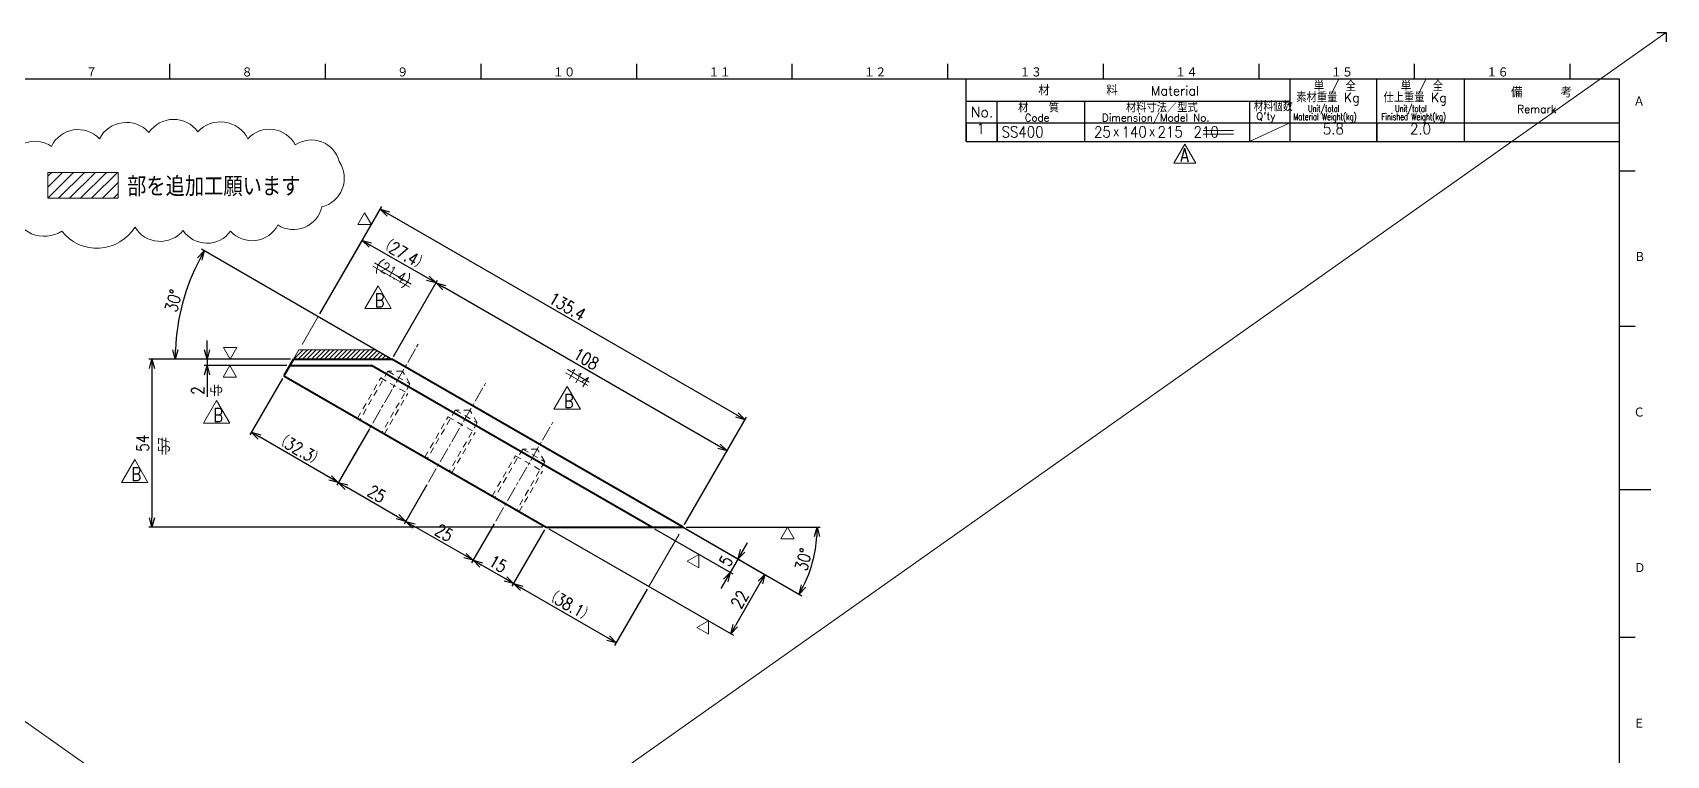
# Model space of a CAD drawing. Header units: millimetres. Extents: x 0 to 841, y 0 to 1188.
# Drawn here: x 316 to 841, y 956 to 1188 of the extents above; entities that cross this region are included whole.
import ezdxf
from ezdxf.enums import TextEntityAlignment as Align

# ---------------------------------------------------------------- set-up
doc = ezdxf.new("R2010")
doc.units = ezdxf.units.MM
doc.linetypes.add('GEN7A', pattern=[7.5, 5, -0.75, 1, -0.75])
doc.linetypes.add('HIDDEN2', pattern=[3.5, 2, -1.5])
doc.layers.get('0').update_dxf_attribs({"linetype": 'CONTINUOUS', "lineweight": 20})
doc.layers.get('DEFPOINTS').update_dxf_attribs({"linetype": 'CONTINUOUS'})
for name, color, linetype, lineweight in [('2', 5, 'CONTINUOUS', 40), ('3A', 6, 'HIDDEN2', 20), ('4', 3, 'CONTINUOUS', 13), ('5', 3, 'CONTINUOUS', 13), ('6', 7, 'CONTINUOUS', 50), ('7A', 4, 'GEN7A', 13), ('8', 1, 'CONTINUOUS', 13), ('_-3A', 6, 'HIDDEN2', 20)]:
    doc.layers.add(name, color=color, linetype=linetype, lineweight=lineweight)
doc.layers.add('RAHM2', color=1, linetype='CONTINUOUS')
doc.layers.add('RAHM3', color=52, linetype='CONTINUOUS')
doc.styles.add('DIMENSION', font='monotxt.shx', dxfattribs={"bigfont": 'bigfont.shx'})
doc.styles.get("Standard").update_dxf_attribs({"font": 'romans.shx', "width": 0.8, "bigfont": 'extfont2.shx'})
doc.dimstyles.new('GEN-ISO', dxfattribs={"dimtxt": 4, "dimasz": 3, "dimexe": 1, "dimexo": 1, "dimgap": 1, "dimtad": 3, "dimrnd": 0.01, "dimdsep": 46, "dimtxsty": 'Standard', "dimblk": 'OPEN30', "dimcen": 0, "dimclrt": 7, "dimadec": 3, "dimazin": 2, "dimtp": 0.1, "dimtm": 0.1, "dimtfac": 0.6, "dimtmove": 2, "dimatfit": 3, "dimldrblk": 'OPEN30', "dimfxl": 1, "dimarcsym": 0})

# ---------------------------------------------------------------- blocks, each defined once
blk = doc.blocks.new('1A1ﾌﾞﾋﾝ')
at = {"layer": 'RAHM2', "color": 5, "linetype": 'Continuous'}
for p, q in [((838, 594), (841, 594)), ((841, 594), (841, 591)), ((360, 584), (360, 579)), ((410, 584), (410, 579)), ((460, 584), (460, 579)), ((510, 584), (510, 579)), ((560, 584), (560, 579)), ((610, 584), (610, 579)), ((660, 584), (660, 579)), ((710, 584), (710, 579)), ((760, 584), (760, 579)), ((810, 584), (810, 579)), ((826, 579), (25, 579)), ((826, 15), (826, 579)), ((831, 549.5), (826, 549.5)), ((831, 499.5), (826, 499.5)), ((836, 447), (826, 447)), ((831, 399.5), (826, 399.5))]:
    blk.add_line(p, q, dxfattribs=at)
at = {"layer": 'RAHM2', "color": 7, "linetype": 'Continuous'}
for p, q in [((616, 559), (616, 579)), ((720, 579), (720, 559)), ((748, 559), (748, 579)), ((776, 579), (776, 559)), ((616, 572), (720, 572)), ((626, 559), (626, 572)), ((654, 572), (654, 559)), ((707, 572), (707, 559)), ((616, 565), (826, 565)), ((616, 559), (826, 559))]:
    blk.add_line(p, q, dxfattribs=at)
at = {"layer": 'RAHM2', "color": 5, "linetype": 'Continuous'}
for s, height, p in [('７', 3.31, (333.1, 579.6)), ('８', 3.31, (383.1, 579.6)), ('９', 3.31, (433.1, 579.6)), ('１０', 3.311, (483.1, 579.6)), ('１１', 3.311, (533.1, 579.6)), ('１２', 3.311, (583.1, 579.6)), ('１３', 3.311, (633.1, 579.6)), ('１４', 3.311, (683.1, 579.6)), ('１５', 3.311, (733.1, 579.6)), ('１６', 3.311, (783.1, 579.6)), ('Ａ', 3.31, (830.43, 570.24)), ('Ｂ', 3.31, (830.65, 520.24)), ('Ｃ', 3.31, (830.43, 470.24)), ('Ｄ', 3.31, (830.65, 420.24)), ('Ｅ', 3.31, (830.43, 370.24))]:
    blk.add_text(s, height=height, dxfattribs=at).set_placement(p)
at = {"layer": 'RAHM2', "color": 7, "linetype": 'Continuous'}
for s, height, p in [('単 / 全', 3, (727.71, 575.26)), ('単 / 全', 3, (755.71, 575.26)), ('材\u3000\u3000\u3000\u3000\u3000料', 3.311, (639.18, 573.82)), ('Material', 3, (675.34, 573.82)), ('素材重量 Kg', 3, (722.08, 571.63)), ('仕上重量 Kg', 3, (750.08, 571.63)), ('備     考', 3.311, (791.08, 573.21)), ('No.', 3.311, (617.5, 566.82)), ('材\u3000\u3000質', 3, (632.68, 568.39)), ('Code', 2.4, (634.82, 565.45)), ('Dimension/Model No.', 2.4, (659.65, 565.45)), ('材料寸法／型式', 3, (667.33, 568.39)), ("Q'ty", 2.4, (709.19, 565.93)), ('Remark', 2.5, (793.03, 568.16))]:
    blk.add_text(s, height=height, dxfattribs=at).set_placement(p)
for s, height, width, p in [('材料個数', 3, 0.8, (708.41, 568.75)), ('Material Weight(kg)', 2.2, 0.68, (721.1, 565.86)), ('Unit/total', 2.2, 0.7, (725.86, 568.49)), ('Finished Weight(kg)', 2.2, 0.68, (749.46, 565.86)), ('Unit/total', 2.2, 0.7, (753.86, 568.49))]:
    blk.add_text(s, height=height, dxfattribs=dict(at, width=width)).set_placement(p)
at = {"layer": 'RAHM2', "color": 5, "linetype": 'Continuous', "width": 0.7}
for tag, p in [('HEADER3', (35, 566.01)), ('HEADER4', (54.75, 566)), ('HEADER15', (74.49, 566)), ('HEADER16', (94.43, 566))]:
    blk.add_attdef(tag, text='', height=6, dxfattribs=at).set_placement(p, align=Align.MIDDLE)
at = {"layer": 'RAHM2', "color": 7, "linetype": 'Continuous'}
blk.add_attdef('HEADER5', text='', height=2.5, dxfattribs=at).set_placement((63.69, 559.1), align=Align.BOTTOM_RIGHT)
for tag, height, width, p in [('HEADER1', 5, 0.9, (775.12, 45.15)), ('HEADER25', 3.2, 0.63, (46.91, 45.38)), ('HEADER23', 3.33, 0.8, (71.4, 45.2)), ('HEADER24', 3.5, 0.8, (92.57, 45.22)), ('HEADER7', 5, 0.8, (590.38, 40.8)), ('GEN-TITLE-SCA', 4, 0.85, (677.79, 40.85)), ('HEADER22', 3.2, 0.63, (46.91, 38.38)), ('HEADER20', 3.33, 0.8, (71.4, 38.2)), ('HEADER21', 3.5, 0.8, (92.57, 38.22)), ('HEADER2', 6, 0.9, (774.89, 36.68)), ('HEADER19', 3.2, 0.63, (46.91, 31.38)), ('HEADER17', 3.33, 0.8, (71.4, 31.2)), ('HEADER18', 3.5, 0.8, (92.57, 31.22)), ('HEADER11', 3.2, 0.63, (46.91, 24.38)), ('HEADER9', 3.33, 0.8, (71.4, 24.2)), ('HEADER10', 3.5, 0.8, (92.57, 24.22)), ('HEADER14', 3.31, 0.8, (542.54, 17.82))]:
    blk.add_attdef(tag, text='', height=height, dxfattribs=dict(at, width=width)).set_placement(p, align=Align.MIDDLE)
at = {"layer": 'RAHM2', "color": 7, "linetype": 'Continuous', "width": 0.8}
blk.add_attdef('GEN-TITLE-DAT', text='', height=3.5, dxfattribs=at).set_placement((691.35, 39.1), align=Align.BOTTOM_LEFT)
at = {"layer": 'RAHM2', "color": 5, "linetype": 'Continuous'}
blk.add_attdef('HEADER6', text='', height=5.8, dxfattribs=at).set_placement((623.09, 17.9), align=Align.BOTTOM_RIGHT)
at = {"layer": 'RAHM2', "color": 5, "linetype": 'Continuous', "style": 'DIMENSION', "width": 1.2}
for tag, p in [('HEADER13', (629.56, 16.75)), ('HEADER12', (663.26, 16.72)), ('GEN-TITLE-DWG', (732.79, 16.74))]:
    blk.add_attdef(tag, text='', height=7.02, dxfattribs=at).set_placement(p, align=Align.BOTTOM_LEFT)
at = {"layer": 'RAHM2', "color": 5, "linetype": 'Continuous', "style": 'DIMENSION'}
blk.add_attdef('HEADER8', text='', height=7.02, dxfattribs=at).set_placement((824.55, 16.71), align=Align.BOTTOM_RIGHT)
blk = doc.blocks.new('_Open30')
at = {"color": 0, "linetype": 'ByBlock', "lineweight": -2}
for p, q in [((-1, 0.27), (0, 0)), ((0, 0), (-1, -0.27)), ((0, 0), (-1, 0))]:
    blk.add_line(p, q, dxfattribs=at)
blk = doc.blocks.new('*D37')
at = {"layer": '5', "color": 0, "lineweight": -2, "transparency": 16777216}
for p, q in [((408.24, 1097.56), (428.19, 1132.11)), ((542.35, 1065.04), (430.29, 1129.74)), ((525.5, 1029.87), (545.44, 1064.41))]:
    blk.add_line(p, q, dxfattribs=at)
at = {"layer": 'DEFPOINTS', "color": 0, "transparency": 16777216}
for p in [(427.69, 1131.24), (407.74, 1096.7), (525, 1029)]:
    blk.add_point(p, dxfattribs=at)
at = {"layer": '5', "color": 0, "lineweight": -2, "transparency": 16777216, "xscale": 3, "yscale": 3, "zscale": 3}
for p, rotation in [((427.69, 1131.24), 149.9999999999994), ((544.94, 1063.54), 329.9999999999994)]:
    blk.add_blockref('_Open30', p, dxfattribs=dict(at, rotation=rotation))
at = {"layer": '5', "color": 7, "transparency": 16777216, "insert": (487.82, 1099.99), "char_height": 4, "attachment_point": 5, "rotation": 330}
blk.add_mtext('135.4', dxfattribs=at)
blk = doc.blocks.new('*D38')
at = {"layer": '5', "color": 0, "lineweight": -2, "transparency": 16777216}
for p, q in [((431.97, 1083.87), (446.12, 1108.38)), ((536.56, 1055.02), (448.22, 1106.02)), ((525.5, 1029.87), (539.65, 1054.38))]:
    blk.add_line(p, q, dxfattribs=at)
at = {"layer": 'DEFPOINTS', "color": 0, "transparency": 16777216}
for p in [(445.62, 1107.52), (431.47, 1083), (525, 1029)]:
    blk.add_point(p, dxfattribs=at)
at = {"layer": '5', "color": 0, "lineweight": -2, "transparency": 16777216, "xscale": 3, "yscale": 3, "zscale": 3}
for p, rotation in [((445.62, 1107.52), 149.9999999999967), ((539.15, 1053.52), 329.9999999999967)]:
    blk.add_blockref('_Open30', p, dxfattribs=dict(at, rotation=rotation))
at = {"layer": '5', "color": 7, "transparency": 16777216, "insert": (493.89, 1083.11), "char_height": 4, "attachment_point": 5, "rotation": 330}
blk.add_mtext('108', dxfattribs=at)
blk = doc.blocks.new('*D39')
at = {"layer": '5', "color": 0, "lineweight": -2, "transparency": 16777216}
for p, q in [((408.24, 1097.56), (422.4, 1122.08)), ((443.03, 1109.02), (424.5, 1119.71)), ((431.97, 1083.87), (446.12, 1108.38))]:
    blk.add_line(p, q, dxfattribs=at)
at = {"layer": 'DEFPOINTS', "color": 0, "transparency": 16777216}
for p in [(421.9, 1121.21), (407.74, 1096.7), (431.47, 1083)]:
    blk.add_point(p, dxfattribs=at)
at = {"layer": '5', "color": 0, "lineweight": -2, "transparency": 16777216, "xscale": 3, "yscale": 3, "zscale": 3}
for p, rotation in [((421.9, 1121.21), 149.9999999999992), ((445.62, 1107.52), 329.9999999999993)]:
    blk.add_blockref('_Open30', p, dxfattribs=dict(at, rotation=rotation))
at = {"layer": '5', "color": 7, "transparency": 16777216, "insert": (435.26, 1116.96), "char_height": 4, "attachment_point": 5, "rotation": 330}
blk.add_mtext('（27.4）', dxfattribs=at)
blk = doc.blocks.new('*D40')
at = {"layer": '5', "color": 0, "lineweight": -2, "transparency": 16777216}
for p, q in [((372.07, 1086), (372.07, 1089)), ((398.84, 1083), (371.07, 1083)), ((372.07, 1083), (372.07, 1081)), ((397.68, 1081), (371.07, 1081)), ((372.07, 1078), (372.07, 1070.87))]:
    blk.add_line(p, q, dxfattribs=at)
at = {"layer": 'DEFPOINTS', "color": 0, "transparency": 16777216}
for p in [(399.84, 1083), (372.07, 1081), (398.68, 1081)]:
    blk.add_point(p, dxfattribs=at)
at = {"layer": '5', "color": 0, "lineweight": -2, "transparency": 16777216, "xscale": 3, "yscale": 3, "zscale": 3}
for p, rotation in [((372.07, 1083), 270), ((372.07, 1081), 90)]:
    blk.add_blockref('_Open30', p, dxfattribs=dict(at, rotation=rotation))
at = {"layer": '5', "color": 7, "transparency": 16777216, "insert": (369.07, 1072.93), "char_height": 4, "attachment_point": 5, "rotation": 90}
blk.add_mtext('2', dxfattribs=at)
blk = doc.blocks.new('*D41')
at = {"layer": '5', "color": 0, "lineweight": -2, "transparency": 16777216}
for p, q in [((518.37, 1032.83), (543.53, 1018.3)), ((515.87, 1028.5), (541.03, 1013.97)), ((544.17, 1021.4), (545.67, 1024)), ((542.67, 1018.8), (540.17, 1014.47)), ((538.67, 1011.87), (537.17, 1009.27))]:
    blk.add_line(p, q, dxfattribs=at)
at = {"layer": 'DEFPOINTS', "color": 0, "transparency": 16777216}
for p in [(515, 1029), (517.5, 1033.33), (540.17, 1014.47)]:
    blk.add_point(p, dxfattribs=at)
at = {"layer": '5', "color": 0, "lineweight": -2, "transparency": 16777216, "xscale": 3, "yscale": 3, "zscale": 3}
for p, rotation in [((542.67, 1018.8), 240.0000000000016), ((540.17, 1014.47), 60.00000000000156)]:
    blk.add_blockref('_Open30', p, dxfattribs=dict(at, rotation=rotation))
at = {"layer": '5', "color": 7, "transparency": 16777216, "insert": (538.82, 1018.14), "char_height": 4, "attachment_point": 5, "rotation": 60}
blk.add_mtext('5', dxfattribs=at)
blk = doc.blocks.new('*D42')
at = {"layer": '5', "color": 0, "lineweight": -2, "transparency": 16777216}
for p, q in [((518.37, 1032.83), (552.19, 1013.3)), ((481.87, 1028.5), (541.19, 994.25)), ((549.83, 1011.2), (541.83, 997.35))]:
    blk.add_line(p, q, dxfattribs=at)
at = {"layer": 'DEFPOINTS', "color": 0, "transparency": 16777216}
for p in [(481, 1029), (517.5, 1033.33), (540.33, 994.75)]:
    blk.add_point(p, dxfattribs=at)
at = {"layer": '5', "color": 0, "lineweight": -2, "transparency": 16777216, "xscale": 3, "yscale": 3, "zscale": 3}
for p, rotation in [((551.33, 1013.8), 60.00000000000068), ((540.33, 994.75), 240.0000000000006)]:
    blk.add_blockref('_Open30', p, dxfattribs=dict(at, rotation=rotation))
at = {"layer": '5', "color": 7, "transparency": 16777216, "insert": (543.23, 1005.77), "char_height": 4, "attachment_point": 5, "rotation": 60}
blk.add_mtext('22', dxfattribs=at)
blk = doc.blocks.new('*D43')
at = {"layer": '5', "color": 0, "lineweight": -2, "transparency": 16777216}
for p, q in [((526, 1029), (569.12, 1029)), ((525.87, 1028.5), (563.21, 1006.94))]:
    blk.add_line(p, q, dxfattribs=at)
blk.add_arc((525, 1029), 43.12, 333.9868, 356.0132, dxfattribs=at)
at = {"layer": 'DEFPOINTS', "color": 0, "transparency": 16777216}
for p in [(426.27, 1086), (481, 1029), (525, 1029), (525, 1029), (565.52, 1014.25)]:
    blk.add_point(p, dxfattribs=at)
at = {"layer": '5', "color": 0, "lineweight": -2, "transparency": 16777216, "xscale": 3, "yscale": 3, "zscale": 3}
for p, rotation in [((568.12, 1029), 88.00659600025806), ((562.35, 1007.44), 241.9934039997387)]:
    blk.add_blockref('_Open30', p, dxfattribs=dict(at, rotation=rotation))
at = {"layer": '5', "color": 7, "transparency": 16777216, "insert": (563.76, 1018.62), "char_height": 4, "attachment_point": 5, "rotation": 75}
blk.add_mtext('30°', dxfattribs=at)
blk = doc.blocks.new('*D44')
at = {"layer": '5', "color": 0, "lineweight": -2, "transparency": 16777216}
for p, q in [((480.5, 1028.13), (470.03, 1009.99)), ((500.93, 993.31), (473.12, 1009.36)), ((513.5, 1009.08), (503.03, 990.94))]:
    blk.add_line(p, q, dxfattribs=at)
at = {"layer": 'DEFPOINTS', "color": 0, "transparency": 16777216}
for p in [(481, 1029), (470.53, 1010.86), (514, 1009.95)]:
    blk.add_point(p, dxfattribs=at)
at = {"layer": '5', "color": 0, "lineweight": -2, "transparency": 16777216, "xscale": 3, "yscale": 3, "zscale": 3}
for p, rotation in [((470.53, 1010.86), 149.9999999999994), ((503.53, 991.81), 329.9999999999994)]:
    blk.add_blockref('_Open30', p, dxfattribs=dict(at, rotation=rotation))
at = {"layer": '5', "color": 7, "transparency": 16777216, "insert": (488.53, 1003.93), "char_height": 4, "attachment_point": 5, "rotation": 330}
blk.add_mtext('（38.1）', dxfattribs=at)
blk = doc.blocks.new('*D45')
at = {"layer": '5', "color": 0, "lineweight": -2, "transparency": 16777216}
for p, q in [((464.32, 1030.12), (457.04, 1017.49)), ((467.93, 1012.36), (460.13, 1016.86))]:
    blk.add_line(p, q, dxfattribs=at)
at = {"layer": 'DEFPOINTS', "color": 0, "transparency": 16777216}
for p in [(464.82, 1030.98), (481, 1029), (457.54, 1018.36)]:
    blk.add_point(p, dxfattribs=at)
at = {"layer": '5', "color": 0, "lineweight": -2, "transparency": 16777216, "xscale": 3, "yscale": 3, "zscale": 3}
for p, rotation in [((457.54, 1018.36), 149.9999999999998), ((470.53, 1010.86), 329.9999999999998)]:
    blk.add_blockref('_Open30', p, dxfattribs=dict(at, rotation=rotation))
at = {"layer": '5', "color": 7, "transparency": 16777216, "insert": (465.53, 1017.21), "char_height": 4, "attachment_point": 5, "rotation": 330}
blk.add_mtext('15', dxfattribs=at)
blk = doc.blocks.new('*D46')
at = {"layer": '5', "color": 0, "lineweight": -2, "transparency": 16777216}
for p, q in [((442.67, 1042.62), (435.38, 1029.99)), ((454.94, 1019.86), (438.48, 1029.36))]:
    blk.add_line(p, q, dxfattribs=at)
at = {"layer": 'DEFPOINTS', "color": 0, "transparency": 16777216}
for p in [(443.17, 1043.48), (435.88, 1030.86), (464.82, 1030.98)]:
    blk.add_point(p, dxfattribs=at)
at = {"layer": '5', "color": 0, "lineweight": -2, "transparency": 16777216, "xscale": 3, "yscale": 3, "zscale": 3}
for p, rotation in [((435.88, 1030.86), 149.9999999999998), ((457.54, 1018.36), 329.9999999999998)]:
    blk.add_blockref('_Open30', p, dxfattribs=dict(at, rotation=rotation))
at = {"layer": '5', "color": 7, "transparency": 16777216, "insert": (448.21, 1027.21), "char_height": 4, "attachment_point": 5, "rotation": 330}
blk.add_mtext('25', dxfattribs=at)
blk = doc.blocks.new('*D47')
at = {"layer": '5', "color": 0, "lineweight": -2, "transparency": 16777216}
for p, q in [((421.02, 1055.12), (413.73, 1042.49)), ((433.29, 1032.36), (416.83, 1041.86))]:
    blk.add_line(p, q, dxfattribs=at)
at = {"layer": 'DEFPOINTS', "color": 0, "transparency": 16777216}
for p in [(421.52, 1055.98), (414.23, 1043.36), (443.17, 1043.48)]:
    blk.add_point(p, dxfattribs=at)
at = {"layer": '5', "color": 0, "lineweight": -2, "transparency": 16777216, "xscale": 3, "yscale": 3, "zscale": 3}
for p, rotation in [((414.23, 1043.36), 149.9999999999998), ((435.88, 1030.86), 329.9999999999998)]:
    blk.add_blockref('_Open30', p, dxfattribs=dict(at, rotation=rotation))
at = {"layer": '5', "color": 7, "transparency": 16777216, "insert": (426.56, 1039.71), "char_height": 4, "attachment_point": 5, "rotation": 330}
blk.add_mtext('25', dxfattribs=at)
blk = doc.blocks.new('*D48')
at = {"layer": '5', "color": 0, "lineweight": -2, "transparency": 16777216}
for p, q in [((396.24, 1076.78), (385.77, 1058.64)), ((424.21, 1060.63), (413.73, 1042.49)), ((411.64, 1044.86), (388.87, 1058))]:
    blk.add_line(p, q, dxfattribs=at)
at = {"layer": 'DEFPOINTS', "color": 0, "transparency": 16777216}
for p in [(396.74, 1077.64), (424.71, 1061.5), (386.27, 1059.5)]:
    blk.add_point(p, dxfattribs=at)
at = {"layer": '5', "color": 0, "lineweight": -2, "transparency": 16777216, "xscale": 3, "yscale": 3, "zscale": 3}
for p, rotation in [((386.27, 1059.5), 150.0000000000036), ((414.23, 1043.36), 330.0000000000035)]:
    blk.add_blockref('_Open30', p, dxfattribs=dict(at, rotation=rotation))
at = {"layer": '5', "color": 7, "transparency": 16777216, "insert": (401.75, 1054.03), "char_height": 4, "attachment_point": 5, "rotation": 330}
blk.add_mtext('（32.3）', dxfattribs=at)
blk = doc.blocks.new('*D49')
at = {"layer": '5', "color": 0, "lineweight": -2, "transparency": 16777216}
for p, q in [((430.6, 1083.5), (370.26, 1118.34)), ((398.84, 1083), (360.79, 1083))]:
    blk.add_line(p, q, dxfattribs=at)
blk.add_arc((431.47, 1083), 69.68, 152.4671, 177.5329, dxfattribs=at)
at = {"layer": 'DEFPOINTS', "color": 0, "transparency": 16777216}
for p in [(365.99, 1106.83), (399.84, 1083), (431.47, 1083), (431.47, 1083), (525, 1029)]:
    blk.add_point(p, dxfattribs=at)
at = {"layer": '5', "color": 0, "lineweight": -2, "transparency": 16777216, "xscale": 3, "yscale": 3, "zscale": 3}
for p, rotation in [((371.13, 1117.84), 61.23355015544337), ((361.79, 1083), 268.7664498445534)]:
    blk.add_blockref('_Open30', p, dxfattribs=dict(at, rotation=rotation))
at = {"layer": '5', "color": 7, "transparency": 16777216, "insert": (361.27, 1101.81), "char_height": 4, "attachment_point": 5, "rotation": 75}
blk.add_mtext('30°', dxfattribs=at)
blk = doc.blocks.new('*D54')
at = {"layer": '5', "color": 0, "lineweight": -2, "transparency": 16777216}
for p, q in [((398.84, 1083), (353.32, 1083)), ((354.32, 1080), (354.32, 1032)), ((480, 1029), (353.32, 1029))]:
    blk.add_line(p, q, dxfattribs=at)
at = {"layer": 'DEFPOINTS', "color": 0, "transparency": 16777216}
for p in [(399.84, 1083), (354.32, 1029), (481, 1029)]:
    blk.add_point(p, dxfattribs=at)
at = {"layer": '5', "color": 0, "lineweight": -2, "transparency": 16777216, "xscale": 3, "yscale": 3, "zscale": 3}
for p, rotation in [((354.32, 1083), 90), ((354.32, 1029), 270)]:
    blk.add_blockref('_Open30', p, dxfattribs=dict(at, rotation=rotation))
at = {"layer": '5', "color": 7, "transparency": 16777216, "insert": (351.32, 1056), "char_height": 4, "attachment_point": 5, "rotation": 90}
blk.add_mtext('54', dxfattribs=at)
blk = doc.blocks.new('STDBUHIN')
at = {"color": 7}
for p, q in [((0, 0), (0, -6)), ((10, 0), (10, -6)), ((38, 0), (38, -6)), ((91, 0), (91, -6)), ((104, 0), (104, -6)), ((132, 0), (132, -6)), ((160, 0), (160, -6)), ((0, -6), (210, -6))]:
    blk.add_line(p, q, dxfattribs=at)
at = {"layer": 'RAHM3', "color": 7, "width": 0.9}
for tag, p in [('1GENST', (4.710911, -4.609434)), ('4GENST', (96.434633, -4.658422)), ('5GENST', (118, -4.729)), ('6GENST', (146, -4.729))]:
    blk.add_attdef(tag, text='', height=3.5, dxfattribs=at).set_placement(p, align=Align.BOTTOM_CENTER)
at = {"layer": 'RAHM3', "color": 7}
for tag, p, width in [('2GENST', (11.373533, -4.658422), 0.8), ('3GENST', (41.070972, -4.658422), 0.8), ('7GENST', (162.759538, -4.671383), 0.9)]:
    blk.add_attdef(tag, p, '', height=3.5, dxfattribs=dict(at, width=width))

msp = doc.modelspace()

# ---------------------------------------------------------------- hatches: boundary and pattern name
at = {"layer": '4'}
h = msp.add_hatch(dxfattribs=at)
h.set_pattern_fill('_U', color=256, scale=2.5, angle=45, style=0, pattern_type=0)
h.set_pattern_definition([(45, (118.5067, 734.4745), (-1.767767, 1.767767), [])])
h.paths.add_polyline_path([(343.503, 1143.044), (320.853, 1143.044), (320.853, 1134.751), (343.503, 1134.751)])
h = msp.add_hatch(dxfattribs=at)
h.set_pattern_fill('_USER', color=256, angle=45, pattern_type=0)
h.set_pattern_definition([(45, (0, 594), (-0.7071068, 0.7071068), [])])
h.paths.add_polyline_path([(426.273, 1086), (401.569, 1086), (399.837, 1083), (431.469, 1083)])

# ---------------------------------------------------------------- linework, layer by layer
for p, q in [((720, 1159), (707, 1153)), ((437.679, 1107.161), (425.873, 1113.978)), ((437.075, 1106.155), (425.286, 1112.962)), ((494.426, 1074.519), (487.289, 1078.639)), ((494.823, 1075.645), (487.876, 1079.656)), ((374.462, 1074.748), (374.462, 1071.272)), ((375.636, 1074.748), (375.636, 1071.272)), ((357.667, 1057.692), (357.667, 1052.354)), ((358.841, 1057.729), (358.841, 1052.354))]:
    msp.add_line(p, q)
msp.add_lwpolyline([(309.469, 1130.86, 0.5205671), (325.373, 1124.146, 0.5205671), (325.373, 1124.146, 0.5205671), (348.892, 1125.489, 0.5205671), (364.348, 1124.37, 0.5205671), (364.348, 1124.37, 0.5205671), (379.579, 1124.146, 0.5205671), (379.579, 1124.146, 0.5205671), (394.811, 1126.16, 0.5205671), (394.811, 1126.16, 0.5205671), (408.922, 1131.979, 0.5205671), (408.922, 1131.979, 0.5205671), (414.522, 1146.527, 0.5205671), (414.522, 1146.527, 0.5205671), (400.41, 1151.898, 0.5205671), (400.41, 1151.898, 0.5205671), (385.179, 1153.912, 0.5205671), (385.179, 1153.912, 0.5205671), (369.051, 1156.15, 0.5205671), (369.051, 1156.15, 0.5205671), (353.372, 1155.926, 0.5205671), (353.372, 1155.926, 0.5205671), (337.468, 1153.912, 0.5205671), (337.468, 1153.912, 0.5205671), (322.013, 1151.45, 0.5205671), (322.013, 1151.45, 0.5205671), (307.677, 1146.079, 0.5205671)], format="xyb")
at = {"layer": '2'}
for p, q in [((399.837, 1083), (396.745, 1077.645)), ((399.837, 1083), (431.469, 1083)), ((525, 1029), (431.469, 1083)), ((396.745, 1077.645), (481, 1029)), ((398.682, 1081), (424.933, 1081)), ((515, 1029), (424.933, 1081)), ((481, 1029), (525, 1029))]:
    msp.add_line(p, q, dxfattribs=at)
at = {"layer": '3A'}
for p, q in [((427.878, 1076.99), (436.538, 1071.99)), ((449.529, 1064.49), (458.189, 1059.49)), ((471.179, 1051.99), (479.84, 1046.99))]:
    msp.add_line(p, q, dxfattribs=at)
for points in [[(437.242, 1075.048), (434.886, 1079.128), (430.175, 1079.128)], [(458.892, 1062.548), (456.537, 1066.628), (451.826, 1066.628)], [(480.543, 1050.048), (478.187, 1054.128), (473.476, 1054.128)]]:
    msp.add_lwpolyline(points, close=True, dxfattribs=at)
at = {"layer": '4'}
for p, q in [((399.837, 1083), (401.569, 1086)), ((426.273, 1086), (401.569, 1086)), ((426.273, 1086), (431.469, 1083))]:
    msp.add_line(p, q, dxfattribs=at)
msp.add_lwpolyline([(320.853, 1143.044), (343.503, 1143.044), (343.503, 1134.751), (320.853, 1134.751)], close=True, dxfattribs=at)
for points in [[(412.075, 1094.197), (407.745, 1096.697), (402.591, 1087.77)], [(509.67, 1012.447), (514, 1009.947), (523.728, 1026.797)]]:
    msp.add_lwpolyline(points, dxfattribs=at)
at = {"layer": '7A'}
for p, q in [((421.523, 1055.984), (440.125, 1088.202)), ((443.174, 1043.484), (461.775, 1075.702)), ((464.825, 1030.984), (483.426, 1063.202))]:
    msp.add_line(p, q, dxfattribs=at)
at = {"layer": '8'}
for p, q in [((0, 594), (841, 1188)), ((841, 594), (0, 1188)), ((692.182, 1156.593), (701.939, 1156.593)), ((692.182, 1155.361), (701.939, 1155.361))]:
    msp.add_line(p, q, dxfattribs=at)
for points in [[(682.692, 1146.085), (689.751, 1146.085), (686.221, 1152.198)], [(424.84, 1126.306), (420.51, 1126.306), (422.675, 1130.056), (424.84, 1126.306)], [(422.764, 1099.264), (431.235, 1099.264), (426.999, 1106.6)], [(379.496, 1083), (381.661, 1086.75), (377.331, 1086.75), (379.496, 1083)], [(379.338, 1081), (381.503, 1077.25), (377.173, 1077.25), (379.338, 1081)], [(483.539, 1066.904), (492.009, 1066.904), (487.774, 1074.239)], [(370.87, 1062.406), (379.34, 1062.406), (375.105, 1069.741)], [(344.558, 1043.411), (353.028, 1043.411), (348.793, 1050.747)], [(558.547, 1029), (560.712, 1025.25), (556.382, 1025.25), (558.547, 1029)], [(530.129, 1020.266), (530.129, 1015.935), (526.379, 1018.1), (530.129, 1020.266)], [(533.167, 998.881), (533.167, 994.551), (529.417, 996.716), (533.167, 998.881)]]:
    msp.add_lwpolyline(points, close=True, dxfattribs=at)
at = {"layer": '_-3A'}
for p, q in [((420.378, 1064), (427.878, 1076.99)), ((430.175, 1079.128), (421.175, 1063.54)), ((437.242, 1075.048), (428.242, 1059.46)), ((429.038, 1059), (436.538, 1071.99)), ((451.826, 1066.628), (442.826, 1051.04)), ((442.029, 1051.5), (449.529, 1064.49)), ((458.892, 1062.548), (449.892, 1046.96)), ((450.689, 1046.5), (458.189, 1059.49)), ((463.679, 1039), (471.179, 1051.99)), ((473.476, 1054.128), (464.476, 1038.54)), ((480.543, 1050.048), (471.543, 1034.46)), ((472.34, 1034), (479.84, 1046.99))]:
    msp.add_line(p, q, dxfattribs=at)

# ---------------------------------------------------------------- block references
at = {"layer": '2'}
msp.add_blockref('1A1ﾌﾞﾋﾝ', (0, 594), dxfattribs=at)
at = {"layer": 'RAHM2'}
ref = msp.add_blockref('STDBUHIN', (616, 1159), dxfattribs=at)
ref.add_attrib('1GENST', '1', dxfattribs={"layer": 'RAHM3', "color": 7, "height": 3.5, "width": 0.9}).set_placement((620.711, 1154.391), align=Align.BOTTOM_CENTER)
ref.add_attrib('2GENST', 'SS400', (627.374, 1154.342), dxfattribs={"layer": 'RAHM3', "color": 7, "height": 3.5, "width": 0.9})
ref.add_attrib('3GENST', '25ｘ140ｘ215\u3000210', (657.071, 1154.342), dxfattribs={"layer": 'RAHM3', "color": 7, "height": 3.5, "width": 0.9})
ref.add_attrib('5GENST', '5.8', dxfattribs={"layer": 'RAHM3', "color": 7, "height": 3.5, "width": 0.9}).set_placement((734, 1154.271), align=Align.BOTTOM_CENTER)
ref.add_attrib('6GENST', '2.0', dxfattribs={"layer": 'RAHM3', "color": 7, "height": 3.5, "width": 0.9}).set_placement((762, 1154.271), align=Align.BOTTOM_CENTER)

# ---------------------------------------------------------------- texts
at = {"layer": '6', "width": 0.9}
msp.add_text('部を追加工願います', height=6.25, dxfattribs=at).set_placement((346.352, 1135.39))
at = {"layer": '6', "color": 7, "lineweight": 50, "char_height": 4.375, "attachment_point": 1}
for s, insert in [('A', (684.814, 1150.827)), ('B', (425.924, 1104.093)), ('B', (486.699, 1071.732)), ('B', (374.03, 1067.234)), ('B', (347.718, 1048.24))]:
    msp.add_mtext_dynamic_manual_height_columns(s, width=3.52356, gutter_width=17.5, heights=[0], dxfattribs=dict(at, insert=insert))
at = {"layer": '6', "color": 7, "lineweight": 50, "char_height": 3.5, "attachment_point": 1}
for s, insert, rotation in [('(21.4)', (427.725, 1115.303), 330), ('114', (489.094, 1080.347), 330), ('5', (373.255, 1071.981), 90), ('57', (356.46, 1053.063), 90)]:
    msp.add_mtext_dynamic_manual_height_columns(s, width=5.74458, gutter_width=17.5, heights=[0], dxfattribs=dict(at, insert=insert, rotation=rotation))

# ---------------------------------------------------------------- dimensions: what is measured, and where the dimension line sits
at = {"layer": '5'}
for p1, p2, distance, override, picture, middle in [((525, 1029), (407.745, 1096.697), -39.888, {"dimrnd": 0.1, "dimtmove": 0}, '*D37', (487.816, 1099.99)), ((525, 1029), (431.469, 1083), -28.309, {"dimrnd": 0.1, "dimtmove": 0}, '*D38', (493.889, 1083.115)), ((424.708, 1061.5), (396.745, 1077.645), 20.949, {"dimrnd": 0.1, "dimpost": '（<>）', "dimtmove": 0}, '*D48', (401.752, 1054.028)), ((514, 1009.947), (481, 1029), 20.949, {"dimrnd": 0.1, "dimpost": '（<>）', "dimtmove": 0}, '*D44', (488.526, 1003.93)), ((517.5, 1033.33), (515, 1029), 29.059, {"dimrnd": 0.1, "dimtmove": 0}, '*D41', (538.818, 1018.135))]:
    dim = msp.add_aligned_dim(p1=p1, p2=p2, distance=distance, dimstyle='GEN-ISO', override=override, dxfattribs=at)
    dim.commit()
    dim.dimension.update_dxf_attribs({"geometry": picture, "text_midpoint": middle})
for base, p1, p2, angle, override, picture, middle in [((421.9, 1121.214), (431.469, 1083), (407.745, 1096.697), 330, {"dimrnd": 0.1, "dimpost": '（<>）', "dimtmove": 0}, '*D39', (435.262, 1116.963)), ((372.072, 1081), (399.837, 1083), (398.682, 1081), 90, {"dimrnd": 0.1, "dimtmove": 0}, '*D40', (369.072, 1072.933)), ((354.324, 1029), (399.837, 1083), (481, 1029), 90, {"dimrnd": 0.1, "dimtmove": 0}, '*D54', (351.324, 1056)), ((414.234, 1043.358), (443.174, 1043.484), (421.523, 1055.984), 330, {"dimrnd": 0.1, "dimse1": 1, "dimtmove": 1}, '*D47', (426.559, 1039.706)), ((435.885, 1030.858), (464.825, 1030.984), (443.174, 1043.484), 330, {"dimrnd": 0.1, "dimse1": 1, "dimtmove": 1}, '*D46', (448.21, 1027.206)), ((457.535, 1018.358), (481, 1029), (464.825, 1030.984), 330, {"dimrnd": 0.1, "dimse1": 1, "dimtmove": 1}, '*D45', (465.53, 1017.206)), ((540.326, 994.748), (517.5, 1033.33), (481, 1029), 60, {"dimrnd": 0.1, "dimtmove": 0}, '*D42', (543.228, 1005.774))]:
    dim = msp.add_linear_dim(base=base, p1=p1, p2=p2, angle=angle, dimstyle='GEN-ISO', override=override, dxfattribs=at)
    dim.commit()
    dim.dimension.update_dxf_attribs({"geometry": picture, "text_midpoint": middle})
for base, line1, line2, picture, middle in [((365.994, 1106.831), ((431.469, 1083), (399.837, 1083)), ((525, 1029), (431.469, 1083)), '*D49', (361.268, 1101.81)), ((565.522, 1014.251), ((525, 1029), (426.273, 1086)), ((481, 1029), (525, 1029)), '*D43', (563.756, 1018.615))]:
    dim = msp.add_angular_dim_2l(base=base, line1=line1, line2=line2, dimstyle='GEN-ISO', override={"dimrnd": 0.1, "dimadec": 3, "dimazin": 2, "dimtmove": 0}, dxfattribs=at)
    dim.commit()
    dim.dimension.update_dxf_attribs({"geometry": picture, "text_midpoint": middle})

doc.saveas('drawing.dxf')
